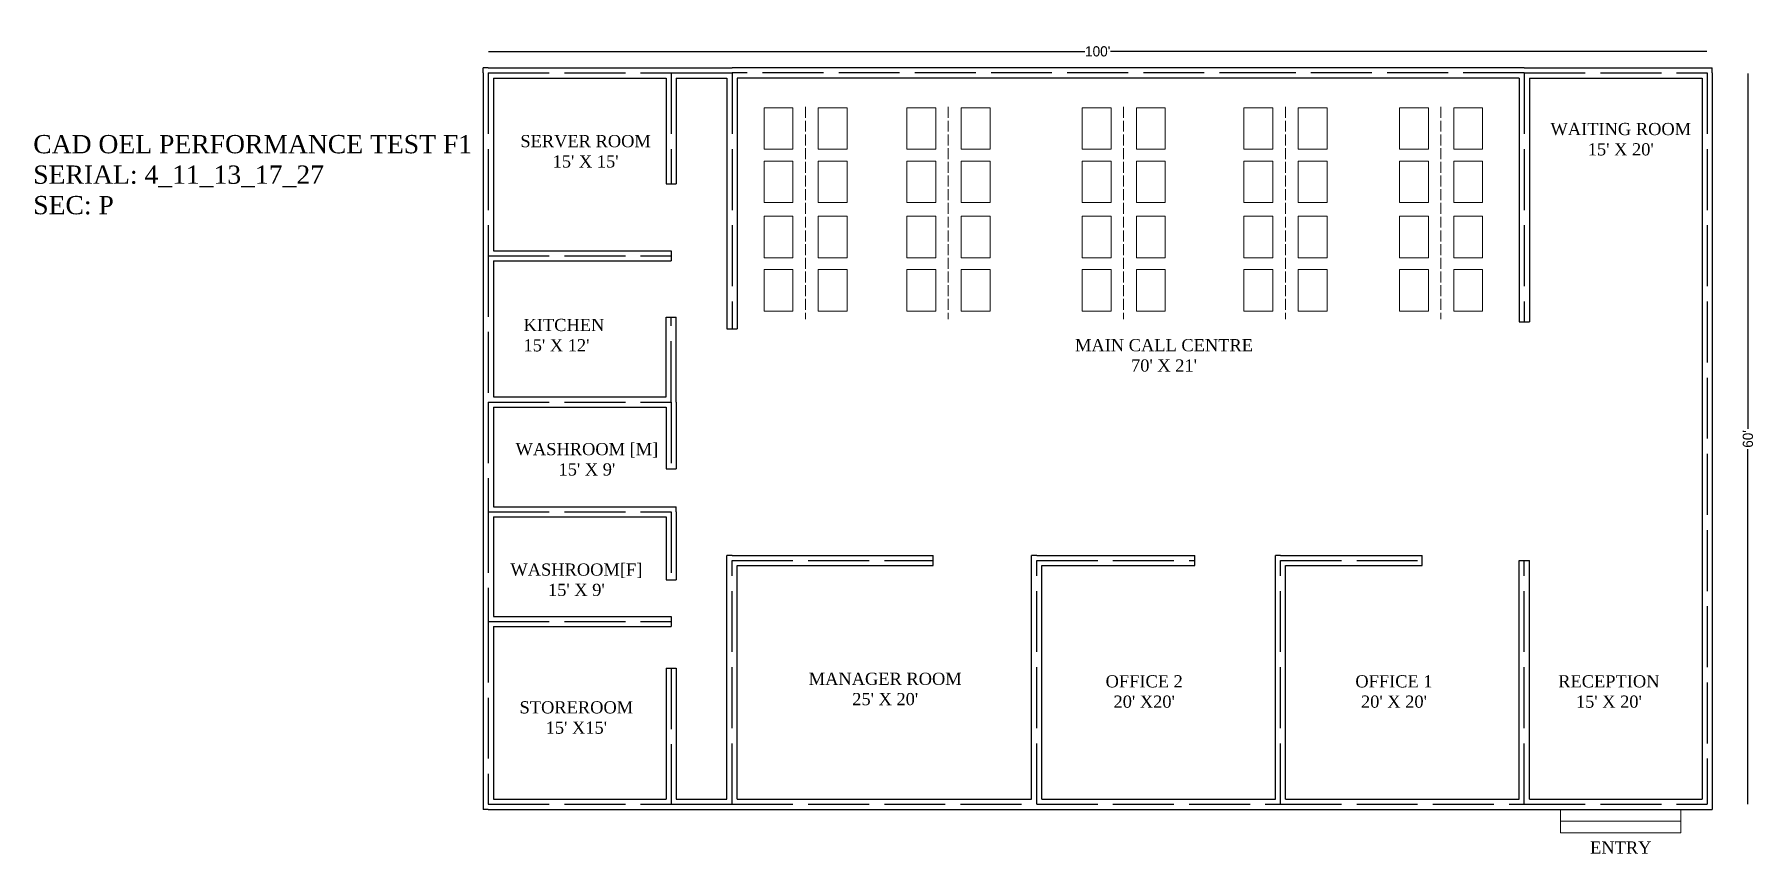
# Model space of a CAD drawing. Header units: inches. Extents: x -262 to 1432, y 267 to 1074.
import ezdxf

# ---------------------------------------------------------------- set-up
doc = ezdxf.new("R2010")
doc.units = ezdxf.units.IN
doc.header["$LTSCALE"] = 5
doc.header["$MEASUREMENT"] = 0
doc.linetypes.add('ACAD_ISO02W100', pattern=[15, 12, -3])
doc.dimstyles.get("Standard").update_dxf_attribs({"dimtxt": 10, "dimasz": 0.18, "dimexe": 0.18, "dimexo": 0.0625, "dimgap": 0.09, "dimtad": 0, "dimdec": 0, "dimzin": 2, "dimdsep": 46, "dimlunit": 4, "dimtxsty": 'Standard', "dimcen": 0.09, "dimse1": 1, "dimse2": 1, "dimadec": 0, "dimazin": 0, "dimtfac": 1, "dimtdec": 0, "dimtofl": 0, "dimtmove": 0, "dimatfit": 3, "dimfxl": 1, "dimtolj": 1, "dimtzin": 0, "dimarcsym": 0})

# ---------------------------------------------------------------- blocks, each defined once
blk = doc.blocks.new('*D34')
at = {"color": 0, "lineweight": -2}
for p, q in [((185.4, 1056.9), (772.6, 1056.9)), ((1385, 1056.9), (797.8, 1056.9))]:
    blk.add_line(p, q, dxfattribs=at)
at = {"color": 0}
for points in [[(185.4, 1056.9), (185.4, 1056.9), (185.2, 1056.9)], [(1385, 1056.9), (1385, 1056.9), (1385.2, 1056.9)]]:
    blk.add_solid(points, dxfattribs=at)
at = {"layer": 'Defpoints', "color": 0}
for p in [(185.2, 1073.6), (1385.2, 1073.6), (1385.2, 1056.9)]:
    blk.add_point(p, dxfattribs=at)
at = {"color": 0, "insert": (785.2, 1056.9), "char_height": 10, "attachment_point": 5}
blk.add_mtext("\\A1;100'", dxfattribs=at)
blk = doc.blocks.new('*D36')
at = {"color": 0, "lineweight": -2}
for p, q in [((1425.4, 1035), (1425.4, 685.5)), ((1425.4, 315.8), (1425.4, 665.3))]:
    blk.add_line(p, q, dxfattribs=at)
at = {"color": 0}
for points in [[(1425.4, 1035), (1425.4, 1035), (1425.4, 1035.2)], [(1425.4, 315.8), (1425.4, 315.8), (1425.4, 315.7)]]:
    blk.add_solid(points, dxfattribs=at)
at = {"layer": 'Defpoints', "color": 0}
for p in [(1404, 1035.2), (1404, 315.7), (1425.4, 315.7)]:
    blk.add_point(p, dxfattribs=at)
at = {"color": 0, "insert": (1425.4, 675.4), "char_height": 10, "attachment_point": 5, "rotation": 90}
blk.add_mtext("\\A1;60'", dxfattribs=at)

msp = doc.modelspace()

# ---------------------------------------------------------------- linework, layer by layer
for p, q in [((180.2, 1035.7), (180.2, 1040.7)), ((185.2, 1040.7), (180.2, 1040.7)), ((180.2, 1035.7), (180.2, 855.7)), ((185.2, 1040.7), (365.2, 1040.7)), ((365.2, 1040.7), (425.2, 1040.7)), ((965.2, 1040.7), (425.2, 1040.7)), ((1205.2, 1040.7), (965.2, 1040.7)), ((1205.2, 1040.7), (1385.2, 1040.7)), ((1385.2, 1040.7), (1390.2, 1040.7)), ((1390.2, 1035.7), (1390.2, 1040.7)), ((1390.2, 1035.7), (1390.2, 315.7)), ((190.2, 1030.7), (360.2, 1030.7)), ((190.2, 1030.7), (190.2, 860.7)), ((360.2, 1030.7), (360.2, 926.6)), ((370.2, 1030.7), (420.2, 1030.7)), ((370.2, 1030.7), (370.2, 926.6)), ((420.2, 1030.7), (420.2, 783.7)), ((965.2, 1030.7), (430.2, 1030.7)), ((430.2, 1030.7), (430.2, 783.7)), ((1200.2, 1030.7), (965.2, 1030.7)), ((1200.2, 1030.7), (1200.2, 790.7)), ((1210.2, 1030.7), (1380.2, 1030.7)), ((1210.2, 1030.7), (1210.2, 790.7)), ((1380.2, 1030.7), (1380.2, 320.7)), ((360.2, 926.6), (370.2, 926.6)), ((180.2, 855.7), (180.2, 711.7)), ((190.2, 860.7), (365.2, 860.7)), ((190.2, 850.7), (365.2, 850.7)), ((190.2, 850.7), (190.2, 716.7)), ((365.2, 860.7), (365.2, 850.7)), ((360.2, 716.7), (360.2, 795.4)), ((360.2, 795.4), (370.2, 795.4)), ((370.2, 711.7), (370.2, 795.4)), ((420.2, 783.7), (430.2, 783.7)), ((1200.2, 790.7), (1210.2, 790.7)), ((180.2, 711.7), (180.2, 603.7)), ((190.2, 716.7), (360.2, 716.7)), ((370.2, 711.7), (370.2, 646)), ((190.2, 706.7), (360.2, 706.7)), ((190.2, 706.7), (190.2, 608.7)), ((360.2, 706.7), (360.2, 646)), ((360.2, 646), (370.2, 646)), ((180.2, 603.7), (180.2, 495.7)), ((190.2, 608.7), (365.2, 608.7)), ((190.2, 598.7), (360.2, 598.7)), ((190.2, 598.7), (190.2, 500.7)), ((360.2, 598.7), (360.2, 536.7)), ((365.2, 608.7), (370.2, 608.7)), ((370.2, 603.7), (370.2, 608.7)), ((370.2, 603.7), (370.2, 536.7)), ((420.2, 555.7), (420.2, 560.7)), ((425.2, 560.7), (420.2, 560.7)), ((425.2, 560.7), (623.1, 560.7)), ((623.1, 550.7), (623.1, 560.7)), ((720.2, 555.7), (720.2, 560.7)), ((725.2, 560.7), (720.2, 560.7)), ((725.2, 560.7), (880.9, 560.7)), ((880.9, 550.7), (880.9, 560.7)), ((960.2, 555.7), (960.2, 560.7)), ((965.2, 560.7), (960.2, 560.7)), ((965.2, 560.7), (1104.8, 560.7)), ((1104.8, 550.7), (1104.8, 560.7)), ((420.2, 320.7), (420.2, 555.7)), ((430.2, 320.7), (430.2, 550.7)), ((430.2, 550.7), (623.1, 550.7)), ((720.2, 320.7), (720.2, 555.7)), ((730.2, 320.7), (730.2, 550.7)), ((730.2, 550.7), (880.9, 550.7)), ((960.2, 320.7), (960.2, 555.7)), ((970.2, 320.7), (970.2, 550.7)), ((970.2, 550.7), (1104.8, 550.7)), ((1200.2, 320.7), (1200.2, 555.7)), ((1200.2, 555.7), (1210.2, 555.7)), ((1210.2, 320.7), (1210.2, 555.7)), ((360.2, 536.7), (370.2, 536.7)), ((180.2, 495.7), (180.2, 315.7)), ((190.2, 500.7), (365.2, 500.7)), ((365.2, 500.7), (365.2, 490.7)), ((190.2, 490.7), (365.2, 490.7)), ((190.2, 490.7), (190.2, 320.7)), ((360.2, 449.8), (360.2, 320.7)), ((360.2, 449.8), (370.2, 449.8)), ((370.2, 449.8), (370.2, 320.7)), ((180.2, 315.7), (180.2, 310.7)), ((185.2, 310.7), (180.2, 310.7)), ((185.2, 310.7), (365.2, 310.7)), ((190.2, 320.7), (360.2, 320.7)), ((365.2, 310.7), (425.2, 310.7)), ((370.2, 320.7), (420.2, 320.7)), ((425.2, 310.7), (725.2, 310.7)), ((430.2, 320.7), (720.2, 320.7)), ((725.2, 310.7), (965.2, 310.7)), ((730.2, 320.7), (960.2, 320.7)), ((965.2, 310.7), (1205.2, 310.7)), ((970.2, 320.7), (1200.2, 320.7)), ((1205.2, 310.7), (1385.2, 310.7)), ((1210.2, 320.7), (1380.2, 320.7)), ((1385.2, 310.7), (1390.2, 310.7)), ((1390.2, 315.7), (1390.2, 310.7))]:
    msp.add_line(p, q)
at = {"color": 1, "linetype": 'ACAD_ISO02W100'}
for p, q in [((185.2, 1035.7), (365.2, 1035.7)), ((185.2, 1035.7), (185.2, 855.7)), ((365.2, 1035.7), (425.2, 1035.7)), ((365.2, 1035.7), (365.2, 926.6)), ((965.2, 1035.7), (425.2, 1035.7)), ((425.2, 1035.7), (425.2, 783.7)), ((1205.2, 1035.7), (965.2, 1035.7)), ((1205.2, 1035.7), (1385.2, 1035.7)), ((1205.2, 1035.7), (1205.2, 790.7)), ((1385.2, 1035.7), (1385.2, 315.7)), ((185.2, 855.7), (185.2, 711.7)), ((185.2, 855.7), (365.2, 855.7)), ((365.2, 711.7), (365.2, 795.4)), ((185.2, 711.7), (185.2, 603.7)), ((185.2, 711.7), (365.2, 711.7)), ((365.2, 711.7), (365.2, 646)), ((185.2, 603.7), (185.2, 495.7)), ((185.2, 603.7), (365.2, 603.7)), ((365.2, 603.7), (365.2, 536.7)), ((425.2, 315.7), (425.2, 555.7)), ((425.2, 555.7), (623.1, 555.7)), ((725.2, 315.7), (725.2, 555.7)), ((725.2, 555.7), (880.9, 555.7)), ((965.2, 315.7), (965.2, 555.7)), ((965.2, 555.7), (1104.8, 555.7)), ((1205.2, 315.7), (1205.2, 555.7)), ((185.2, 495.7), (185.2, 315.7)), ((185.2, 495.7), (365.2, 495.7)), ((365.2, 449.8), (365.2, 315.7)), ((185.2, 315.7), (365.2, 315.7)), ((365.2, 315.7), (425.2, 315.7)), ((425.2, 315.7), (725.2, 315.7)), ((725.2, 315.7), (965.2, 315.7)), ((965.2, 315.7), (1205.2, 315.7)), ((1205.2, 315.7), (1385.2, 315.7))]:
    msp.add_line(p, q, dxfattribs=at)
at = {"color": 160, "linetype": 'ACAD_ISO02W100', "lineweight": 18, "ltscale": 0.18}
for p, q in [((497.4, 1002.2), (497.4, 793.3)), ((638.1, 1002.2), (638.1, 793.3)), ((810.7, 1002.2), (810.7, 793.3)), ((970, 1002.2), (970, 793.3)), ((1123.1, 1002.2), (1123.1, 793.3))]:
    msp.add_line(p, q, dxfattribs=at)
at = {"lineweight": 18, "ltscale": 0.18}
msp.add_line((1241, 299.1), (1359.3, 299.1), dxfattribs=at)
for points in [[(456.7, 1001.4), (485.1, 1001.4), (485.1, 960.5), (456.7, 960.5)], [(510.1, 1001.4), (538.5, 1001.4), (538.5, 960.5), (510.1, 960.5)], [(597.3, 1001.4), (625.8, 1001.4), (625.8, 960.5), (597.3, 960.5)], [(650.7, 1001.4), (679.2, 1001.4), (679.2, 960.5), (650.7, 960.5)], [(769.9, 1001.4), (798.4, 1001.4), (798.4, 960.5), (769.9, 960.5)], [(823.3, 1001.4), (851.8, 1001.4), (851.8, 960.5), (823.3, 960.5)], [(929.2, 1001.4), (957.7, 1001.4), (957.7, 960.5), (929.2, 960.5)], [(982.6, 1001.4), (1011.1, 1001.4), (1011.1, 960.5), (982.6, 960.5)], [(1082.3, 1001.4), (1110.8, 1001.4), (1110.8, 960.5), (1082.3, 960.5)], [(1135.7, 1001.4), (1164.2, 1001.4), (1164.2, 960.5), (1135.7, 960.5)], [(456.7, 948.9), (485.1, 948.9), (485.1, 908), (456.7, 908)], [(510.1, 948.9), (538.5, 948.9), (538.5, 908), (510.1, 908)], [(597.3, 948.9), (625.8, 948.9), (625.8, 908), (597.3, 908)], [(650.7, 948.9), (679.2, 948.9), (679.2, 908), (650.7, 908)], [(769.9, 948.9), (798.4, 948.9), (798.4, 908), (769.9, 908)], [(823.3, 948.9), (851.8, 948.9), (851.8, 908), (823.3, 908)], [(929.2, 948.9), (957.7, 948.9), (957.7, 908), (929.2, 908)], [(982.6, 948.9), (1011.1, 948.9), (1011.1, 908), (982.6, 908)], [(1082.3, 948.9), (1110.8, 948.9), (1110.8, 908), (1082.3, 908)], [(1135.7, 948.9), (1164.2, 948.9), (1164.2, 908), (1135.7, 908)], [(456.7, 894.6), (485.1, 894.6), (485.1, 853.7), (456.7, 853.7)], [(510.1, 894.6), (538.5, 894.6), (538.5, 853.7), (510.1, 853.7)], [(597.3, 894.6), (625.8, 894.6), (625.8, 853.7), (597.3, 853.7)], [(650.7, 894.6), (679.2, 894.6), (679.2, 853.7), (650.7, 853.7)], [(769.9, 894.6), (798.4, 894.6), (798.4, 853.7), (769.9, 853.7)], [(823.3, 894.6), (851.8, 894.6), (851.8, 853.7), (823.3, 853.7)], [(929.2, 894.6), (957.7, 894.6), (957.7, 853.7), (929.2, 853.7)], [(982.6, 894.6), (1011.1, 894.6), (1011.1, 853.7), (982.6, 853.7)], [(1082.3, 894.6), (1110.8, 894.6), (1110.8, 853.7), (1082.3, 853.7)], [(1135.7, 894.6), (1164.2, 894.6), (1164.2, 853.7), (1135.7, 853.7)], [(456.7, 842.2), (485.1, 842.2), (485.1, 801.3), (456.7, 801.3)], [(510.1, 842.2), (538.5, 842.2), (538.5, 801.3), (510.1, 801.3)], [(597.3, 842.2), (625.8, 842.2), (625.8, 801.3), (597.3, 801.3)], [(650.7, 842.2), (679.2, 842.2), (679.2, 801.3), (650.7, 801.3)], [(769.9, 842.2), (798.4, 842.2), (798.4, 801.3), (769.9, 801.3)], [(823.3, 842.2), (851.8, 842.2), (851.8, 801.3), (823.3, 801.3)], [(929.2, 842.2), (957.7, 842.2), (957.7, 801.3), (929.2, 801.3)], [(982.6, 842.2), (1011.1, 842.2), (1011.1, 801.3), (982.6, 801.3)], [(1082.3, 842.2), (1110.8, 842.2), (1110.8, 801.3), (1082.3, 801.3)], [(1135.7, 842.2), (1164.2, 842.2), (1164.2, 801.3), (1135.7, 801.3)], [(1241, 310.3), (1359.3, 310.3), (1359.3, 287.8), (1241, 287.8)]]:
    msp.add_lwpolyline(points, close=True, dxfattribs=at)

# ---------------------------------------------------------------- texts
for s, insert, char_height, width, attachment_point in [("{\\fTimes New Roman|b0|i0|c0|p18;WAITING ROOM\\P15' X 20'}", (1300.2, 986.5), 12, 153.685, 2), ('{\\fTimes New Roman|b0|i0|c0|p18;CAD OEL PERFORMANCE TEST F1\\PSERIAL: 4_11_13_17_27\\PSEC: P}', (-262.8, 974.6), 18, 543.822, 1), ("{\\fTimes New Roman|b0|i0|c0|p18;SERVER ROOM\\P15' X 15' }", (281, 974.6), 12, 144.12, 2), ("{\\fTimes New Roman|b0|i0|c0|p18;KITCHEN\\P15' X 12'}", (219.9, 793.6), 12, 103.979, 1), ("{\\fTimes New Roman|b0|i0|c0|p18;MAIN CALL CENTRE\\P70' X 21'}", (850.5, 773.7), 12, 201.678, 2), ("{\\fTimes New Roman|b0|i0|c0|p18;WASHROOM [M]\\P15' X 9'}", (282.3, 671.4), 12, 155.709, 2), ("{\\fTimes New Roman|b0|i0|c0|p18;WASHROOM[F]\\P15' X 9'}", (271.9, 552.8), 12, 103.979, 2), ("{\\fTimes New Roman|b0|i0|c0|p18;MANAGER ROOM\\P25' X 20'}", (576, 445.3), 12, 188.475, 2), ("{\\fTimes New Roman|b0|i0|c0|p18;OFFICE 2\\P20' X20'}", (831, 442.8), 12, 103.979, 2), ("{\\fTimes New Roman|b0|i0|c0|p18;OFFICE 1\\P20' X 20'}", (1076.9, 442.8), 12, 103.979, 2), ("{\\fTimes New Roman|b0|i0|c0|p18;RECEPTION\\P15' X 20'}", (1288.5, 442.8), 12, 103.979, 2), ("{\\fTimes New Roman|b0|i0|c0|p18;STOREROOM\\P15' X15'}", (271.9, 417.2), 12, 103.979, 2), ('{\\fTimes New Roman|b0|i0|c0|p18;ENTRY}', (1300.2, 279.2), 12, 103.979, 2)]:
    msp.add_mtext(s, dxfattribs=dict(insert=insert, char_height=char_height, width=width, attachment_point=attachment_point))

# ---------------------------------------------------------------- dimensions: what is measured, and where the dimension line sits
dim = msp.add_linear_dim(base=(1385.2, 1056.9), p1=(185.2, 1073.6), p2=(1385.2, 1073.6), dimstyle='Standard')
dim.commit()
dim.dimension.update_dxf_attribs({"geometry": '*D34', "text_midpoint": (785.2, 1056.9)})
dim = msp.add_linear_dim(base=(1425.4177, 315.6528), p1=(1404.0077, 1035.2141), p2=(1404.0077, 315.6528), angle=90, dimstyle='Standard')
dim.commit()
dim.dimension.update_dxf_attribs({"geometry": '*D36', "text_midpoint": (1425.4177, 675.4335)})

doc.saveas('drawing.dxf')
